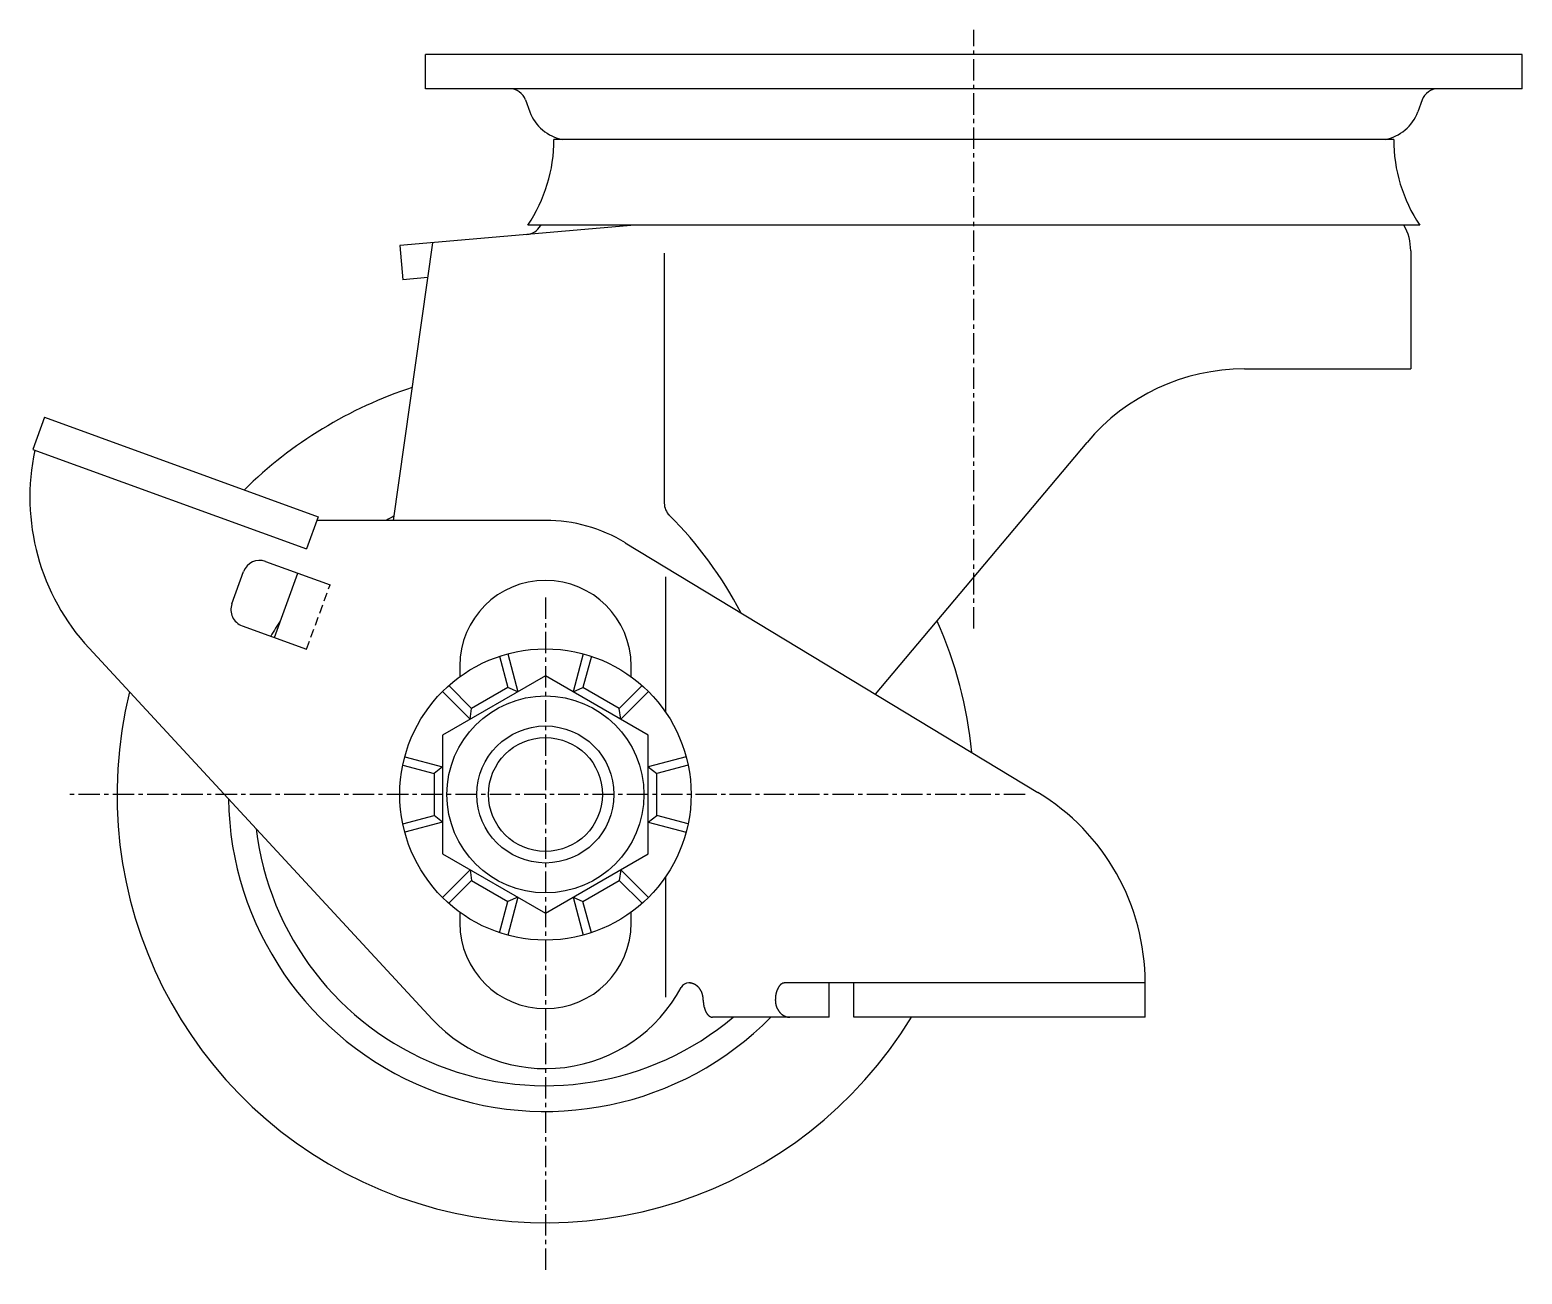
# Model space of a CAD drawing. Extents: x -3218 to -3003, y -139 to 185.
# Drawn here: x -3093.3 to -3006.2, y -15.2 to 57.4 of the extents above; entities that cross this region are included whole.
import ezdxf

# ---------------------------------------------------------------- set-up
doc = ezdxf.new("R2010")
doc.units = 0
doc.linetypes.add('CENTER', pattern=[2, 1.25, -0.25, 0.25, -0.25])
doc.linetypes.add('DASHED', pattern=[0.75, 0.5, -0.25])
doc.layers.get('0').update_dxf_attribs({"linetype": 'CONTINUOUS'})
doc.layers.get('DEFPOINTS').update_dxf_attribs({"linetype": 'CONTINUOUS'})
doc.layers.add('CENTER', color=1, linetype='CENTER')

msp = doc.modelspace()

# ---------------------------------------------------------------- linework, layer by layer
at = {"color": 7, "linetype": 'CONTINUOUS'}
for p, q in [((-3006.213, 56.013), (-3070.213, 56.013)), ((-3070.213, 54.013), (-3070.213, 56.013)), ((-3070.213, 54.013), (-3070.213, 56.013)), ((-3006.213, 54.013), (-3006.213, 56.013)), ((-3006.213, 54.013), (-3006.213, 56.013)), ((-3006.213, 54.013), (-3070.213, 54.013)), ((-3064.373, 53.355), (-3064.12, 52.658)), ((-3012.052, 53.355), (-3012.306, 52.658)), ((-3013.71, 51.053), (-3062.716, 51.053)), ((-3057.998, 46.053), (-3071.713, 44.853)), ((-3012.193, 46.053), (-3064.233, 46.053)), ((-3072.072, 28.813), (-3069.794, 45.021)), ((-3071.713, 44.853), (-3071.539, 42.861)), ((-3012.713, 44.553), (-3012.713, 37.653)), ((-3056.275, 44.403), (-3056.275, 29.817)), ((-3070.08, 42.988), (-3071.539, 42.861)), ((-3022.414, 37.653), (-3012.713, 37.653)), ((-3092.442, 34.839), (-3093.127, 32.959)), ((-3092.442, 34.839), (-3076.468, 29.024)), ((-3043.943, 18.665), (-3031.607, 33.367)), ((-3093.127, 32.959), (-3077.152, 27.145)), ((-3076.468, 29.024), (-3077.152, 27.145)), ((-3063.213, 28.813), (-3076.545, 28.813)), ((-3058.551, 27.511), (-3034.479, 12.933)), ((-3079.544, 26.419), (-3075.785, 25.051)), ((-3081.51, 23.942), (-3080.826, 25.822)), ((-3079.033, 21.976), (-3077.665, 25.735)), ((-3056.213, 25.511), (-3056.213, 17.635)), ((-3080.912, 22.661), (-3077.153, 21.292)), ((-3089.847, 21.354), (-3069.82, -0.298)), ((-3065.413, 21.023), (-3064.821, 18.813)), ((-3061.013, 21.023), (-3061.605, 18.813)), ((-3068.213, 20.313), (-3068.213, 19.687)), ((-3065.892, 20.88), (-3065.403, 19.054)), ((-3060.534, 20.88), (-3061.023, 19.054)), ((-3058.213, 19.687), (-3058.213, 20.313)), ((-3068.859, 19.167), (-3067.523, 17.83)), ((-3057.566, 19.167), (-3058.903, 17.83)), ((-3069.223, 18.823), (-3067.605, 17.205)), ((-3064.821, 18.813), (-3065.403, 19.054)), ((-3061.605, 18.813), (-3061.023, 19.054)), ((-3057.202, 18.823), (-3058.821, 17.205)), ((-3067.605, 17.205), (-3067.523, 17.83)), ((-3058.821, 17.205), (-3058.903, 17.83)), ((-3071.423, 15.013), (-3069.213, 14.421)), ((-3055.002, 15.013), (-3057.213, 14.421)), ((-3071.538, 14.526), (-3069.713, 14.037)), ((-3069.213, 14.421), (-3069.713, 14.037)), ((-3057.213, 14.421), (-3056.713, 14.037)), ((-3054.887, 14.526), (-3056.713, 14.037)), ((-3071.538, 11.1), (-3069.713, 11.589)), ((-3069.213, 11.205), (-3069.713, 11.589)), ((-3057.213, 11.205), (-3056.713, 11.589)), ((-3054.887, 11.1), (-3056.713, 11.589)), ((-3069.213, 11.205), (-3071.423, 10.613)), ((-3057.213, 11.205), (-3055.002, 10.613)), ((-3067.605, 8.421), (-3069.223, 6.803)), ((-3067.605, 8.421), (-3067.523, 7.796)), ((-3058.821, 8.421), (-3058.903, 7.796)), ((-3058.821, 8.421), (-3057.202, 6.803)), ((-3056.213, 7.991), (-3056.213, 0.991)), ((-3068.859, 6.46), (-3067.523, 7.796)), ((-3057.566, 6.46), (-3058.903, 7.796)), ((-3065.892, 4.746), (-3065.403, 6.572)), ((-3064.821, 6.813), (-3065.413, 4.603)), ((-3064.821, 6.813), (-3065.403, 6.572)), ((-3061.605, 6.813), (-3061.013, 4.603)), ((-3061.605, 6.813), (-3061.023, 6.572)), ((-3060.534, 4.746), (-3061.023, 6.572)), ((-3068.213, 5.939), (-3068.213, 5.313)), ((-3058.213, 5.313), (-3058.213, 5.939)), ((-3054.755, 1.813), (-3054.787, 1.813)), ((-3028.213, 1.813), (-3049.254, 1.813)), ((-3046.66, -0.187), (-3046.66, 1.813)), ((-3045.213, -0.187), (-3045.213, 1.813)), ((-3028.213, -0.187), (-3028.213, 1.813)), ((-3046.66, -0.187), (-3053.459, -0.187)), ((-3028.213, -0.187), (-3045.213, -0.187))]:
    msp.add_line(p, q, dxfattribs=at)
at = {"color": 3, "linetype": 'DASHED'}
msp.add_line((-3077.153, 21.292), (-3075.785, 25.051), dxfattribs=at)
at = {"color": 7, "linetype": 'CONTINUOUS'}
msp.add_lwpolyline([(-3069.213, 9.349), (-3063.213, 5.885), (-3057.213, 9.349), (-3057.213, 16.277), (-3063.213, 19.741), (-3069.213, 16.277)], close=True, dxfattribs=at)
for points in [[(-3065.403, 19.054), (-3067.523, 17.83)], [(-3058.903, 17.83), (-3061.023, 19.054)], [(-3069.713, 14.037), (-3069.713, 11.589)], [(-3056.713, 11.589), (-3056.713, 14.037)], [(-3067.523, 7.796), (-3065.403, 6.572)], [(-3061.023, 6.572), (-3058.903, 7.796)]]:
    msp.add_lwpolyline(points, dxfattribs=at)
for points in [[(-3054, 0.813, 0), (-3054, 0.825, 0), (-3054, 0.838, 0), (-3054, 0.85, 0), (-3054, 0.862, 0), (-3054, 0.874, 0), (-3054, 0.887, 0), (-3054, 0.899, 0), (-3054, 0.911, 0), (-3054, 0.923, 0), (-3054.01, 0.935, 0), (-3054.01, 0.948, 0), (-3054.01, 0.96, 0), (-3054.01, 0.972, 0), (-3054.01, 0.984, 0), (-3054.01, 0.996, 0), (-3054.02, 1.008, 0), (-3054.02, 1.02, 0), (-3054.02, 1.032, 0), (-3054.02, 1.044, 0), (-3054.02, 1.056, 0), (-3054.03, 1.068, 0), (-3054.03, 1.08, 0), (-3054.03, 1.092, 0), (-3054.04, 1.103, 0), (-3054.04, 1.115, 0), (-3054.04, 1.127, 0), (-3054.05, 1.138, 0), (-3054.05, 1.15, 0), (-3054.05, 1.162, 0), (-3054.06, 1.173, 0), (-3054.06, 1.184, 0), (-3054.06, 1.196, 0), (-3054.07, 1.207, 0), (-3054.07, 1.218, 0), (-3054.08, 1.23, 0), (-3054.08, 1.241, 0), (-3054.08, 1.252, 0), (-3054.09, 1.263, 0), (-3054.09, 1.274, 0), (-3054.1, 1.284, 0), (-3054.1, 1.295, 0), (-3054.11, 1.306, 0), (-3054.11, 1.317, 0), (-3054.12, 1.327, 0), (-3054.12, 1.338, 0), (-3054.13, 1.348, 0), (-3054.14, 1.358, 0), (-3054.14, 1.369, 0), (-3054.15, 1.379, 0), (-3054.15, 1.389, 0), (-3054.16, 1.399, 0), (-3054.17, 1.409, 0), (-3054.17, 1.419, 0), (-3054.18, 1.428, 0), (-3054.18, 1.438, 0), (-3054.19, 1.447, 0), (-3054.2, 1.457, 0), (-3054.2, 1.466, 0), (-3054.21, 1.476, 0), (-3054.22, 1.485, 0), (-3054.22, 1.494, 0), (-3054.23, 1.503, 0), (-3054.24, 1.511, 0), (-3054.25, 1.52, 0), (-3054.25, 1.529, 0), (-3054.26, 1.537, 0), (-3054.27, 1.546, 0), (-3054.28, 1.554, 0), (-3054.28, 1.562, 0), (-3054.29, 1.57, 0), (-3054.3, 1.578, 0), (-3054.31, 1.586, 0), (-3054.32, 1.594, 0), (-3054.32, 1.601, 0), (-3054.33, 1.609, 0), (-3054.34, 1.616, 0), (-3054.35, 1.624, 0), (-3054.36, 1.631, 0), (-3054.36, 1.638, 0), (-3054.37, 1.645, 0), (-3054.38, 1.651, 0), (-3054.39, 1.658, 0), (-3054.4, 1.664, 0), (-3054.41, 1.671, 0), (-3054.42, 1.677, 0), (-3054.43, 1.683, 0), (-3054.44, 1.689, 0), (-3054.44, 1.695, 0), (-3054.45, 1.701, 0), (-3054.46, 1.706, 0), (-3054.47, 1.712, 0), (-3054.48, 1.717, 0), (-3054.49, 1.722, 0), (-3054.5, 1.727, 0), (-3054.51, 1.732, 0), (-3054.52, 1.737, 0), (-3054.53, 1.742, 0), (-3054.54, 1.746, 0), (-3054.55, 1.75, 0), (-3054.56, 1.755, 0), (-3054.57, 1.759, 0), (-3054.58, 1.763, 0), (-3054.59, 1.766, 0), (-3054.6, 1.77, 0), (-3054.61, 1.774, 0), (-3054.62, 1.777, 0), (-3054.63, 1.78, 0), (-3054.64, 1.783, 0), (-3054.65, 1.786, 0), (-3054.66, 1.789, 0), (-3054.67, 1.791, 0), (-3054.68, 1.794, 0), (-3054.69, 1.796, 0), (-3054.7, 1.798, 0), (-3054.71, 1.8, 0), (-3054.72, 1.802, 0), (-3054.73, 1.804, 0), (-3054.74, 1.806, 0), (-3054.75, 1.807, 0), (-3054.76, 1.808, 0), (-3054.77, 1.809, 0), (-3054.78, 1.81, 0), (-3054.79, 1.811, 0), (-3054.8, 1.812, 0), (-3054.81, 1.812, 0), (-3054.82, 1.813, 0), (-3054.83, 1.813, 0), (-3054.84, 1.813, 0)], [(-3049.25, 1.813, 0), (-3049.26, 1.813, 0), (-3049.27, 1.813, 0), (-3049.27, 1.812, 0), (-3049.28, 1.812, 0), (-3049.29, 1.811, 0), (-3049.29, 1.81, 0), (-3049.3, 1.809, 0), (-3049.31, 1.808, 0), (-3049.31, 1.807, 0), (-3049.32, 1.806, 0), (-3049.33, 1.804, 0), (-3049.33, 1.802, 0), (-3049.34, 1.8, 0), (-3049.35, 1.798, 0), (-3049.35, 1.796, 0), (-3049.36, 1.794, 0), (-3049.37, 1.791, 0), (-3049.37, 1.789, 0), (-3049.38, 1.786, 0), (-3049.39, 1.783, 0), (-3049.39, 1.78, 0), (-3049.4, 1.777, 0), (-3049.4, 1.774, 0), (-3049.41, 1.77, 0), (-3049.42, 1.766, 0), (-3049.42, 1.763, 0), (-3049.43, 1.759, 0), (-3049.44, 1.755, 0), (-3049.44, 1.75, 0), (-3049.45, 1.746, 0), (-3049.45, 1.742, 0), (-3049.46, 1.737, 0), (-3049.47, 1.732, 0), (-3049.47, 1.727, 0), (-3049.48, 1.722, 0), (-3049.49, 1.717, 0), (-3049.49, 1.712, 0), (-3049.5, 1.706, 0), (-3049.5, 1.701, 0), (-3049.51, 1.695, 0), (-3049.51, 1.689, 0), (-3049.52, 1.683, 0), (-3049.53, 1.677, 0), (-3049.53, 1.671, 0), (-3049.54, 1.664, 0), (-3049.54, 1.658, 0), (-3049.55, 1.651, 0), (-3049.55, 1.645, 0), (-3049.56, 1.638, 0), (-3049.57, 1.631, 0), (-3049.57, 1.624, 0), (-3049.58, 1.616, 0), (-3049.58, 1.609, 0), (-3049.59, 1.601, 0), (-3049.59, 1.594, 0), (-3049.6, 1.586, 0), (-3049.6, 1.578, 0), (-3049.61, 1.57, 0), (-3049.61, 1.562, 0), (-3049.62, 1.554, 0), (-3049.62, 1.546, 0), (-3049.63, 1.537, 0), (-3049.63, 1.529, 0), (-3049.64, 1.52, 0), (-3049.64, 1.511, 0), (-3049.65, 1.503, 0), (-3049.65, 1.494, 0), (-3049.65, 1.485, 0), (-3049.66, 1.476, 0), (-3049.66, 1.466, 0), (-3049.67, 1.457, 0), (-3049.67, 1.447, 0), (-3049.68, 1.438, 0), (-3049.68, 1.428, 0), (-3049.68, 1.419, 0), (-3049.69, 1.409, 0), (-3049.69, 1.399, 0), (-3049.7, 1.389, 0), (-3049.7, 1.379, 0), (-3049.7, 1.369, 0), (-3049.71, 1.358, 0), (-3049.71, 1.348, 0), (-3049.71, 1.338, 0), (-3049.72, 1.327, 0), (-3049.72, 1.317, 0), (-3049.72, 1.306, 0), (-3049.73, 1.295, 0), (-3049.73, 1.284, 0), (-3049.73, 1.274, 0), (-3049.74, 1.263, 0), (-3049.74, 1.252, 0), (-3049.74, 1.241, 0), (-3049.75, 1.23, 0), (-3049.75, 1.218, 0), (-3049.75, 1.207, 0), (-3049.75, 1.196, 0), (-3049.76, 1.184, 0), (-3049.76, 1.173, 0), (-3049.76, 1.162, 0), (-3049.76, 1.15, 0), (-3049.77, 1.138, 0), (-3049.77, 1.127, 0), (-3049.77, 1.115, 0), (-3049.77, 1.103, 0), (-3049.77, 1.092, 0), (-3049.78, 1.08, 0), (-3049.78, 1.068, 0), (-3049.78, 1.056, 0), (-3049.78, 1.044, 0), (-3049.78, 1.032, 0), (-3049.78, 1.02, 0), (-3049.78, 1.008, 0), (-3049.79, 0.996, 0), (-3049.79, 0.984, 0), (-3049.79, 0.972, 0), (-3049.79, 0.96, 0), (-3049.79, 0.948, 0), (-3049.79, 0.935, 0), (-3049.79, 0.923, 0), (-3049.79, 0.911, 0), (-3049.79, 0.899, 0), (-3049.79, 0.887, 0), (-3049.79, 0.874, 0), (-3049.79, 0.862, 0), (-3049.79, 0.85, 0), (-3049.79, 0.838, 0), (-3049.8, 0.825, 0), (-3049.8, 0.813, 0)], [(-3054, 0.813, 0), (-3054, 0.801, 0), (-3054, 0.789, 0), (-3054, 0.776, 0), (-3054, 0.764, 0), (-3054, 0.752, 0), (-3054, 0.74, 0), (-3054, 0.727, 0), (-3054, 0.715, 0), (-3054, 0.703, 0), (-3054, 0.691, 0), (-3053.99, 0.679, 0), (-3053.99, 0.666, 0), (-3053.99, 0.654, 0), (-3053.99, 0.642, 0), (-3053.99, 0.63, 0), (-3053.99, 0.618, 0), (-3053.99, 0.606, 0), (-3053.99, 0.594, 0), (-3053.99, 0.582, 0), (-3053.98, 0.57, 0), (-3053.98, 0.558, 0), (-3053.98, 0.546, 0), (-3053.98, 0.535, 0), (-3053.98, 0.523, 0), (-3053.97, 0.511, 0), (-3053.97, 0.499, 0), (-3053.97, 0.488, 0), (-3053.97, 0.476, 0), (-3053.97, 0.465, 0), (-3053.96, 0.453, 0), (-3053.96, 0.442, 0), (-3053.96, 0.43, 0), (-3053.96, 0.419, 0), (-3053.95, 0.408, 0), (-3053.95, 0.397, 0), (-3053.95, 0.386, 0), (-3053.94, 0.374, 0), (-3053.94, 0.363, 0), (-3053.94, 0.353, 0), (-3053.94, 0.342, 0), (-3053.93, 0.331, 0), (-3053.93, 0.32, 0), (-3053.93, 0.31, 0), (-3053.92, 0.299, 0), (-3053.92, 0.288, 0), (-3053.92, 0.278, 0), (-3053.91, 0.268, 0), (-3053.91, 0.258, 0), (-3053.9, 0.247, 0), (-3053.9, 0.237, 0), (-3053.9, 0.227, 0), (-3053.89, 0.217, 0), (-3053.89, 0.208, 0), (-3053.89, 0.198, 0), (-3053.88, 0.188, 0), (-3053.88, 0.179, 0), (-3053.87, 0.169, 0), (-3053.87, 0.16, 0), (-3053.86, 0.151, 0), (-3053.86, 0.142, 0), (-3053.86, 0.132, 0), (-3053.85, 0.124, 0), (-3053.85, 0.115, 0), (-3053.84, 0.106, 0), (-3053.84, 0.097, 0), (-3053.83, 0.089, 0), (-3053.83, 0.08, 0), (-3053.82, 0.072, 0), (-3053.82, 0.064, 0), (-3053.81, 0.056, 0), (-3053.81, 0.048, 0), (-3053.8, 0.04, 0), (-3053.8, 0.032, 0), (-3053.79, 0.025, 0), (-3053.79, 0.017, 0), (-3053.78, 0.01, 0), (-3053.78, 0.003, 0), (-3053.77, -0.004, 0), (-3053.76, -0.011, 0), (-3053.76, -0.018, 0), (-3053.75, -0.025, 0), (-3053.75, -0.032, 0), (-3053.74, -0.038, 0), (-3053.74, -0.045, 0), (-3053.73, -0.051, 0), (-3053.73, -0.057, 0), (-3053.72, -0.063, 0), (-3053.71, -0.069, 0), (-3053.71, -0.075, 0), (-3053.7, -0.08, 0), (-3053.7, -0.086, 0), (-3053.69, -0.091, 0), (-3053.68, -0.096, 0), (-3053.68, -0.101, 0), (-3053.67, -0.106, 0), (-3053.67, -0.111, 0), (-3053.66, -0.115, 0), (-3053.65, -0.12, 0), (-3053.65, -0.124, 0), (-3053.64, -0.128, 0), (-3053.63, -0.133, 0), (-3053.63, -0.136, 0), (-3053.62, -0.14, 0), (-3053.62, -0.144, 0), (-3053.61, -0.147, 0), (-3053.6, -0.151, 0), (-3053.6, -0.154, 0), (-3053.59, -0.157, 0), (-3053.58, -0.16, 0), (-3053.58, -0.163, 0), (-3053.57, -0.165, 0), (-3053.56, -0.168, 0), (-3053.56, -0.17, 0), (-3053.55, -0.172, 0), (-3053.54, -0.174, 0), (-3053.54, -0.176, 0), (-3053.53, -0.178, 0), (-3053.52, -0.179, 0), (-3053.52, -0.181, 0), (-3053.51, -0.182, 0), (-3053.51, -0.183, 0), (-3053.5, -0.184, 0), (-3053.49, -0.185, 0), (-3053.49, -0.186, 0), (-3053.48, -0.186, 0), (-3053.47, -0.187, 0), (-3053.47, -0.187, 0), (-3053.46, -0.187, 0)], [(-3049.8, 0.813, 0), (-3049.8, 0.801, 0), (-3049.79, 0.789, 0), (-3049.79, 0.776, 0), (-3049.79, 0.764, 0), (-3049.79, 0.752, 0), (-3049.79, 0.74, 0), (-3049.79, 0.727, 0), (-3049.79, 0.715, 0), (-3049.79, 0.703, 0), (-3049.79, 0.691, 0), (-3049.79, 0.679, 0), (-3049.79, 0.666, 0), (-3049.78, 0.654, 0), (-3049.78, 0.642, 0), (-3049.78, 0.63, 0), (-3049.78, 0.618, 0), (-3049.78, 0.606, 0), (-3049.77, 0.594, 0), (-3049.77, 0.582, 0), (-3049.77, 0.57, 0), (-3049.77, 0.558, 0), (-3049.76, 0.546, 0), (-3049.76, 0.535, 0), (-3049.76, 0.523, 0), (-3049.76, 0.511, 0), (-3049.75, 0.499, 0), (-3049.75, 0.488, 0), (-3049.75, 0.476, 0), (-3049.74, 0.465, 0), (-3049.74, 0.453, 0), (-3049.74, 0.442, 0), (-3049.73, 0.43, 0), (-3049.73, 0.419, 0), (-3049.72, 0.408, 0), (-3049.72, 0.397, 0), (-3049.71, 0.386, 0), (-3049.71, 0.374, 0), (-3049.71, 0.363, 0), (-3049.7, 0.353, 0), (-3049.7, 0.342, 0), (-3049.69, 0.331, 0), (-3049.69, 0.32, 0), (-3049.68, 0.31, 0), (-3049.68, 0.299, 0), (-3049.67, 0.288, 0), (-3049.66, 0.278, 0), (-3049.66, 0.268, 0), (-3049.65, 0.258, 0), (-3049.65, 0.247, 0), (-3049.64, 0.237, 0), (-3049.64, 0.227, 0), (-3049.63, 0.217, 0), (-3049.62, 0.208, 0), (-3049.62, 0.198, 0), (-3049.61, 0.188, 0), (-3049.6, 0.179, 0), (-3049.6, 0.169, 0), (-3049.59, 0.16, 0), (-3049.58, 0.151, 0), (-3049.58, 0.142, 0), (-3049.57, 0.132, 0), (-3049.56, 0.124, 0), (-3049.56, 0.115, 0), (-3049.55, 0.106, 0), (-3049.54, 0.097, 0), (-3049.53, 0.089, 0), (-3049.53, 0.08, 0), (-3049.52, 0.072, 0), (-3049.51, 0.064, 0), (-3049.5, 0.056, 0), (-3049.5, 0.048, 0), (-3049.49, 0.04, 0), (-3049.48, 0.032, 0), (-3049.47, 0.025, 0), (-3049.46, 0.017, 0), (-3049.46, 0.01, 0), (-3049.45, 0.003, 0), (-3049.44, -0.004, 0), (-3049.43, -0.011, 0), (-3049.42, -0.018, 0), (-3049.41, -0.025, 0), (-3049.4, -0.032, 0), (-3049.4, -0.038, 0), (-3049.39, -0.045, 0), (-3049.38, -0.051, 0), (-3049.37, -0.057, 0), (-3049.36, -0.063, 0), (-3049.35, -0.069, 0), (-3049.34, -0.075, 0), (-3049.33, -0.08, 0), (-3049.32, -0.086, 0), (-3049.31, -0.091, 0), (-3049.3, -0.096, 0), (-3049.29, -0.101, 0), (-3049.29, -0.106, 0), (-3049.28, -0.111, 0), (-3049.27, -0.115, 0), (-3049.26, -0.12, 0), (-3049.25, -0.124, 0), (-3049.24, -0.128, 0), (-3049.23, -0.133, 0), (-3049.22, -0.136, 0), (-3049.21, -0.14, 0), (-3049.2, -0.144, 0), (-3049.19, -0.147, 0), (-3049.18, -0.151, 0), (-3049.17, -0.154, 0), (-3049.16, -0.157, 0), (-3049.15, -0.16, 0), (-3049.14, -0.163, 0), (-3049.13, -0.165, 0), (-3049.12, -0.168, 0), (-3049.11, -0.17, 0), (-3049.1, -0.172, 0), (-3049.09, -0.174, 0), (-3049.08, -0.176, 0), (-3049.07, -0.178, 0), (-3049.06, -0.179, 0), (-3049.05, -0.181, 0), (-3049.04, -0.182, 0), (-3049.03, -0.183, 0), (-3049.02, -0.184, 0), (-3049.01, -0.185, 0), (-3049, -0.186, 0), (-3048.99, -0.186, 0), (-3048.97, -0.187, 0), (-3048.96, -0.187, 0), (-3048.95, -0.187, 0)]]:
    msp.add_polyline3d(points, dxfattribs=at)
for radius in [8.5, 5.75, 3.324]:
    msp.add_circle((-3063.213, 12.813), radius, dxfattribs=at)
at = {"color": 3, "linetype": 'CONTINUOUS'}
msp.add_circle((-3063.213, 12.813), 4, dxfattribs=at)
at = {"color": 7, "linetype": 'CONTINUOUS'}
for centre, radius, start, end in [((-3065.313, 53.013), 1, 20, 90), ((-3011.113, 53.013), 1, 90, 160), ((-3061.77, 53.513), 2.5, 200, 259.7369), ((-3014.655, 53.513), 2.5, 280.2631, 340), ((-3071.716, 51.053), 9, 326.25101, 0), ((-3004.71, 51.053), 9, 180, 213.74899), ((-3064.379, 46.499), 1, 275, 330.89736), ((-3060.884, 44.553), 3, 150, 150.89736), ((-3015.713, 44.553), 3, 0, 30), ((-3022.414, 25.653), 12, 90, 140), ((-3063.213, 12.813), 25, 108.10388, 134.6593), ((-3080.303, 30.181), 13, 167.84928, 222.76715), ((-3055.275, 29.817), 1, 180, 225.11115), ((-3063.213, 12.813), 18.5, 118.48374, 120.13272), ((-3063.213, 19.813), 9, 58.80008, 90), ((-3072.213, 12.813), 23, 27.48682, 45.11115), ((-3079.886, 25.48), 1, 70, 160), ((-3063.213, 20.313), 5, 0, 180), ((-3080.57, 23.6), 1, 160, 250), ((-3063.213, 12.813), 18.5, 146.64882, 150.03928), ((-3063.213, 12.813), 25, 5.63433, 23.89612), ((-3063.213, 12.813), 25, 166.14279, 328.66775), ((-3063.213, 12.813), 18.5, 180.79013, 315.35575), ((-3041.213, 1.813), 13, 0, 58.80008), ((-3063.213, 12.813), 17, 186.76632, 310.11917), ((-3063.213, 5.313), 5, 180, 0), ((-3054.846, 1.313), 0.5, 90, 151.72629), ((-3063.213, 5.813), 9, 222.76715, 331.72629)]:
    msp.add_arc(centre, radius, start, end, dxfattribs=at)
at = {"layer": 'CENTER', "color": 1, "linetype": 'CENTER'}
for p, q in [((-3038.213, 22.494), (-3038.213, 57.448)), ((-3063.213, 24.313), (-3063.213, -15.187)), ((-3035.213, 12.813), (-3091.213, 12.813))]:
    msp.add_line(p, q, dxfattribs=at)
at = {"layer": 'DEFPOINTS', "color": 0, "linetype": 'BYBLOCK'}
for p in [(-3063.213, 28.813), (-3056.213, 0.991), (-3067.311, -2.2), (-3063.213, -3.187)]:
    msp.add_point(p, dxfattribs=at)

doc.saveas('drawing.dxf')
